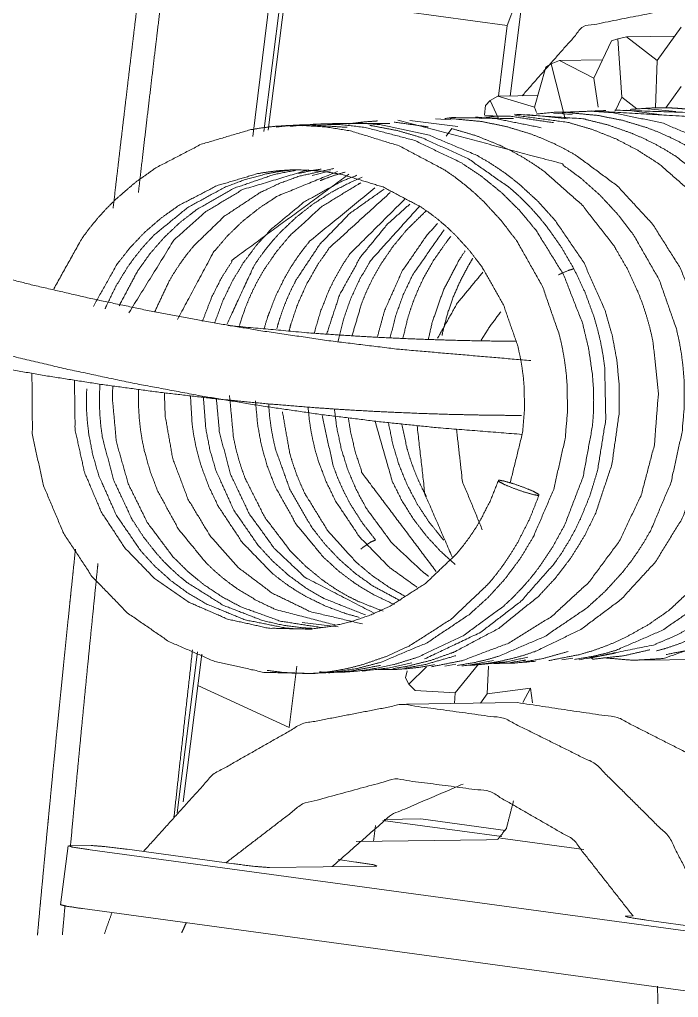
# Paper-space layout 'A3_1' of a CAD drawing. Header units: millimetres. Extents: x 0 to 420, y 0 to 297.
# Drawn here: x 304.29 to 308.74, y 37.63 to 44.23 of the extents above; entities that cross this region are included whole.
import ezdxf

# ---------------------------------------------------------------- set-up
doc = ezdxf.new("R2010")
doc.units = ezdxf.units.MM
doc.layers.add('170', color=7, linetype='Continuous', true_color=0xffffff)

psp = doc.layouts.new('A3_1')

# ---------------------------------------------------------------- linework, layer by layer
at = {"layer": '170', "color": 155, "linetype": 'Continuous', "lineweight": 13}
for p, q in [((305.8627, 43.4393), (306.111, 45.4344)), ((305.937, 43.4726), (306.0506, 44.3652)), ((305.9675, 43.4819), (306.0802, 44.3701)), ((307.6367, 44.3357), (307.5805, 44.1864)), ((307.6791, 44.3363), (307.5999, 43.7115)), ((306.8836, 44.2813), (307.5805, 44.1864)), ((307.5201, 43.7104), (307.5805, 44.1864)), ((308.5921, 43.9517), (308.7534, 44.1765)), ((308.3252, 44.0978), (308.3843, 44.1109)), ((308.7098, 44.1157), (308.3843, 44.1109)), ((308.3843, 44.1109), (308.5921, 43.9517)), ((308.1648, 43.8326), (308.2846, 44.0835)), ((308.2846, 44.0835), (308.3252, 44.0978)), ((308.3528, 43.7033), (308.3252, 44.0978)), ((307.8395, 43.9056), (307.8768, 43.9291)), ((307.8768, 43.9291), (307.9328, 43.951)), ((307.9709, 43.5578), (307.8768, 43.9291)), ((308.2233, 43.9552), (307.9328, 43.951)), ((307.9328, 43.951), (308.1648, 43.8326)), ((308.5812, 43.632), (308.5921, 43.9517)), ((307.765, 43.6366), (307.8395, 43.9056)), ((308.1925, 43.6374), (308.1648, 43.8326)), ((308.7537, 43.776), (308.6494, 43.6308)), ((307.4324, 43.6485), (307.4648, 43.6803)), ((307.4648, 43.6803), (307.5164, 43.7103)), ((307.5185, 43.5643), (307.4648, 43.6803)), ((307.7865, 43.7142), (307.5164, 43.7103)), ((307.5164, 43.7103), (307.765, 43.6366)), ((308.3528, 43.7033), (308.3082, 43.6101)), ((308.4543, 43.6256), (308.3528, 43.7033)), ((307.4263, 43.5856), (307.4324, 43.6485)), ((307.9876, 43.5569), (307.713, 43.5868)), ((307.7769, 43.6012), (307.765, 43.6366)), ((307.8922, 43.5955), (308.0181, 43.5872)), ((308.638, 43.5819), (308.3861, 43.6152)), ((308.7174, 43.6073), (308.5058, 43.6265)), ((306.9217, 43.5473), (307.2473, 43.5069)), ((307.095, 43.5568), (307.2023, 43.5501)), ((307.167, 43.4414), (307.2064, 43.492)), ((306.3875, 43.2077), (306.2642, 43.1751)), ((306.1971, 40.1616), (306.4397, 40.1318)), ((305.3522, 38.8782), (305.4904, 39.9637)), ((305.3929, 38.9531), (305.5191, 39.9477)), ((307.4881, 39.9055), (307.3313, 39.8765)), ((307.9494, 39.909), (308.0233, 39.9205)), ((308.3107, 39.9542), (308.1239, 39.9187)), ((308.1405, 39.9272), (308.1548, 39.916)), ((308.4702, 39.907), (308.9689, 39.9143)), ((306.1607, 39.8671), (306.1081, 39.453)), ((306.8942, 39.7878), (306.9055, 39.8367)), ((306.9149, 39.7462), (307.0353, 39.8625)), ((307.2326, 39.8798), (307.1595, 39.8683)), ((307.2285, 39.6885), (307.3862, 39.8809)), ((307.4542, 39.8681), (307.4444, 39.6817)), ((306.9149, 39.7462), (306.8942, 39.7878)), ((305.4922, 39.7364), (306.1081, 39.4531)), ((306.9579, 39.7039), (306.9149, 39.7462)), ((307.2285, 39.6885), (306.9579, 39.7039)), ((307.4444, 39.6817), (307.7376, 39.7196)), ((307.6856, 39.6215), (307.7376, 39.7196)), ((307.7376, 39.7196), (307.7498, 39.6203)), ((307.2246, 39.6151), (307.2285, 39.6885)), ((307.4004, 39.6177), (307.4444, 39.6817)), ((307.6489, 39.6213), (306.9008, 39.6104)), ((306.7502, 38.8343), (306.9962, 38.8379)), ((306.9962, 38.8379), (307.5687, 38.7599)), ((306.6782, 38.6859), (306.6918, 38.7928)), ((306.7405, 38.8276), (307.5446, 38.7181)), ((308.0975, 38.6302), (307.5343, 38.7069)), ((304.6164, 38.655), (304.5661, 38.2584)), ((304.7724, 38.6581), (304.6228, 38.6559)), ((307.4407, 38.6971), (306.5598, 38.6842)), ((307.4407, 38.6971), (307.5155, 38.6982)), ((308.9899, 38.0534), (304.765, 38.6291)), ((305.7345, 38.5346), (305.0143, 38.6327)), ((306.6996, 38.5197), (305.9764, 38.5091)), ((306.4391, 38.5627), (306.5574, 38.5466)), ((308.9396, 37.6569), (304.7147, 38.2325)), ((308.3769, 38.1821), (308.4289, 38.1828)), ((309.2393, 38.0571), (308.5191, 38.1552))]:
    psp.add_line(p, q, dxfattribs=at)
for points, knots in [([(304.9207, 42.9564), (304.9372, 43.0984), (304.9517, 43.2227), (304.9663, 43.3471), (304.981, 43.4718), (304.9958, 43.5966), (305.0106, 43.7216), (305.0181, 43.7842), (305.033, 43.9095), (305.0481, 44.035), (305.0557, 44.0978), (305.0709, 44.2235), (305.0862, 44.3495), (305.0939, 44.4125), (305.1093, 44.5387), (305.117, 44.6019), (305.1326, 44.7283), (305.1482, 44.855), (305.1561, 44.9184), (305.1718, 45.0453), (305.1877, 45.1724), (305.2036, 45.2997), (305.2116, 45.3634), (305.2277, 45.491), (305.2358, 45.5548)], [0, 0, 0.054615, 0.102418, 0.150297, 0.19825, 0.246274, 0.294375, 0.318443, 0.36665, 0.414934, 0.439111, 0.487503, 0.535967, 0.560219, 0.608792, 0.633117, 0.6818, 0.730556, 0.754952, 0.803817, 0.852755, 0.901765, 0.926305, 0.975424, 1, 1]), ([(305.3905, 45.5323), (305.3696, 45.3665), (305.3488, 45.2009), (305.3281, 45.0356), (305.3076, 44.8704), (305.2872, 44.7054), (305.267, 44.5407), (305.2569, 44.4584), (305.2369, 44.2939), (305.2171, 44.1297), (305.2072, 44.0476), (305.1876, 43.8837), (305.1682, 43.72), (305.1488, 43.5566), (305.1297, 43.3933), (305.1107, 43.2302), (305.1012, 43.1488), (305.0911, 43.0609)], [0, 0, 0.067132, 0.134171, 0.201121, 0.267979, 0.334749, 0.401425, 0.434719, 0.501258, 0.567706, 0.600906, 0.667217, 0.733434, 0.799559, 0.865593, 0.931533, 0.964457, 1, 1]), ([(308.6914, 44.2979), (308.0915, 44.1789), (307.6803, 43.7127)], [0, 0, 0.495923, 1, 1]), ([(307.7386, 41.9274), (306.852, 42.0037), (306.3902, 42.0598), (305.9299, 42.1269), (305.5405, 42.1925), (305.1522, 42.266), (304.7707, 42.3462), (304.3904, 42.4341), (304.0443, 42.521), (303.6991, 42.6143), (303.5815, 42.6476), (303.464, 42.6816), (303.3153, 42.7258), (303.1668, 42.7712), (302.9859, 42.8282), (302.8053, 42.8869), (302.5925, 42.9585), (302.38, 43.0326), (302.1356, 43.121), (301.8917, 43.2127), (301.6161, 43.3205), (301.3411, 43.4325), (301.0347, 43.5626), (300.7291, 43.6978)], [0, 0, 0.122415, 0.186407, 0.250398, 0.304719, 0.359083, 0.412701, 0.466406, 0.515492, 0.564682, 0.581495, 0.598325, 0.619663, 0.641024, 0.667112, 0.69324, 0.724126, 0.755074, 0.790829, 0.826675, 0.867387, 0.908234, 0.954025, 1, 1]), ([(308.033, 39.9126), (308.1545, 39.9331), (308.2365, 39.9523), (308.3174, 39.9757), (308.6275, 40.1096), (308.9082, 40.3017), (309.1495, 40.5445), (309.3415, 40.83), (309.4758, 41.1495), (309.5497, 41.4908), (309.5615, 41.8409), (309.5095, 42.1872), (309.3932, 42.517), (309.2183, 42.8195), (308.9925, 43.0844), (308.7233, 43.3015), (308.6501, 43.347), (308.5749, 43.3888), (308.4977, 43.4268), (308.4188, 43.4609), (308.2567, 43.5175), (308.09, 43.5584), (307.6301, 43.5888)], [0, 0, 0.022025, 0.037077, 0.052138, 0.11251, 0.173327, 0.234523, 0.296036, 0.357993, 0.420411, 0.483046, 0.545638, 0.608157, 0.670626, 0.732865, 0.794681, 0.810088, 0.825478, 0.840853, 0.856221, 0.886923, 0.91761, 1, 1]), ([(307.7754, 43.5901), (307.896, 43.6017), (308.0639, 43.6044)], [0, 0, 0.41932, 1, 1]), ([(308.2451, 43.6134), (307.9939, 43.6035), (307.9518, 43.5984)], [0, 0, 0.855395, 1, 1]), ([(307.9866, 43.5996), (308.1886, 43.5811), (308.3568, 43.5479), (308.521, 43.4985), (308.6011, 43.4678), (308.6796, 43.433), (308.7564, 43.3943), (308.8314, 43.3518), (309.1096, 43.1466), (309.3469, 42.8923), (309.4474, 42.7496), (309.5343, 42.5982), (309.5724, 42.5195), (309.6067, 42.439), (309.637, 42.357), (309.6635, 42.2735), (309.7298, 41.9294), (309.7334, 41.5787), (309.7116, 41.405), (309.6743, 41.2345), (309.6498, 41.151), (309.6214, 41.0688), (309.5891, 40.9883), (309.5529, 40.9096), (309.3726, 40.6156), (309.142, 40.3616), (309.0107, 40.2524), (308.8701, 40.1566), (308.7215, 40.0753), (308.5661, 40.0095), (308.0659, 39.9097)], [0, 0, 0.036506, 0.067346, 0.098198, 0.11364, 0.129096, 0.144574, 0.160076, 0.222277, 0.284862, 0.316267, 0.347701, 0.363429, 0.379166, 0.394909, 0.410667, 0.473726, 0.536825, 0.568329, 0.599736, 0.615401, 0.631038, 0.646647, 0.662233, 0.724292, 0.786026, 0.81676, 0.847366, 0.877849, 0.908227, 1, 1]), ([(308.652, 39.9455), (308.8642, 39.9878), (308.9451, 40.0116), (309.0248, 40.0393), (309.103, 40.0711), (309.1795, 40.1069), (309.3271, 40.1901), (309.4665, 40.2877), (309.716, 40.5216), (309.9193, 40.7994), (310.0009, 40.9519), (310.0675, 41.112), (310.1185, 41.2783), (310.1539, 41.4492), (310.1774, 41.7986), (310.1383, 42.1473), (310.0953, 42.3172), (310.0366, 42.4821), (309.9625, 42.6403), (309.8738, 42.7907), (309.657, 43.0634), (309.3955, 43.291), (309.2506, 43.3851), (309.098, 43.4645), (308.9386, 43.5281), (308.7738, 43.5755), (308.1514, 43.6106)], [0, 0, 0.038081, 0.052923, 0.067768, 0.082626, 0.0975, 0.127322, 0.157268, 0.217466, 0.278056, 0.308493, 0.339008, 0.369623, 0.400348, 0.461985, 0.523726, 0.554581, 0.585384, 0.616142, 0.646876, 0.708182, 0.769211, 0.799604, 0.829891, 0.860095, 0.890263, 1, 1]), ([(308.1583, 43.6087), (308.2876, 43.5995), (308.6233, 43.531), (308.94, 43.399), (309.2261, 43.2065), (309.4728, 42.9621), (309.672, 42.6756), (309.8155, 42.357), (309.8963, 42.0164), (309.9134, 41.6663), (309.8679, 41.3194), (309.7607, 40.9887), (309.7243, 40.9101), (309.6843, 40.8335), (309.6406, 40.7591), (309.5934, 40.6869), (309.4893, 40.5499), (309.3731, 40.4236), (309.1092, 40.2072), (308.8115, 40.046), (308.7329, 40.0153), (308.6529, 39.9887), (308.5862, 39.9699)], [0, 0, 0.02487, 0.090622, 0.156462, 0.22264, 0.289287, 0.356244, 0.423303, 0.490467, 0.557747, 0.624885, 0.69159, 0.708209, 0.724799, 0.741366, 0.757912, 0.790932, 0.823868, 0.889355, 0.954324, 0.970516, 0.986686, 1, 1]), ([(308.3059, 43.6165), (308.8928, 43.5976), (309.0238, 43.5655), (309.1521, 43.5231), (309.2769, 43.4708), (309.3978, 43.409), (309.625, 43.2588), (309.8289, 43.0766), (309.9206, 42.9747), (310.0046, 42.8662), (310.0804, 42.7516), (310.1473, 42.6315), (310.2534, 42.3772), (310.322, 42.1093), (310.352, 41.8405)], [0, 0, 0.192786, 0.237072, 0.281419, 0.325866, 0.370436, 0.459851, 0.549632, 0.594638, 0.63969, 0.684783, 0.729934, 0.820413, 0.911171, 1, 1]), ([(310.3198, 42.1185), (310.3107, 42.18), (310.3053, 42.2113), (310.2992, 42.2424), (310.2927, 42.2734), (310.2855, 42.3041), (310.2697, 42.365), (310.2517, 42.4251), (310.2094, 42.5428), (310.1584, 42.6573), (310.1296, 42.7133), (310.0987, 42.7682), (310.0661, 42.8216), (310.0317, 42.8736), (309.9578, 42.9734), (309.8772, 43.0676), (309.8344, 43.1127), (309.7899, 43.1565), (309.744, 43.1986), (309.6969, 43.2388), (309.5993, 43.314), (309.4972, 43.3819), (309.4444, 43.4132), (309.3904, 43.4426), (309.363, 43.4566), (309.3353, 43.4701), (309.3072, 43.4832), (309.279, 43.4957), (309.1647, 43.5403), (309.0483, 43.5759), (308.9299, 43.6029), (308.8094, 43.6212), (308.779, 43.6244), (308.7484, 43.6272), (308.7177, 43.6293), (308.6871, 43.631), (308.6259, 43.6326), (308.565, 43.6321), (308.4092, 43.6212)], [0, 0, 0.023091, 0.034865, 0.04664, 0.058383, 0.070095, 0.093446, 0.116726, 0.163182, 0.20972, 0.233108, 0.256476, 0.279712, 0.302849, 0.34894, 0.394989, 0.418073, 0.441229, 0.464355, 0.487358, 0.533079, 0.578625, 0.601402, 0.624223, 0.635657, 0.647111, 0.658591, 0.670067, 0.715598, 0.760784, 0.805884, 0.85113, 0.86249, 0.873884, 0.885293, 0.89669, 0.919397, 0.94202, 1, 1]), ([(306.5003, 43.5004), (306.2315, 43.5182), (306.1461, 43.515), (306.061, 43.5075), (306.0217, 43.5025)], [0, 0, 0.56137, 0.73935, 0.91738, 1, 1]), ([(306.3139, 39.828), (306.4814, 39.8274), (306.5652, 39.8337), (306.6487, 39.8441), (306.8139, 39.8776), (306.9753, 39.9271), (307.2816, 40.0716), (307.5561, 40.2725), (307.6184, 40.3309), (307.6779, 40.3924), (307.7343, 40.4569), (307.7875, 40.5243), (307.8842, 40.6669), (307.9675, 40.8186), (308.0916, 41.1435), (308.1554, 41.4868), (308.1614, 41.5741), (308.1633, 41.6616), (308.161, 41.7491), (308.1545, 41.8364), (308.1292, 42.0098), (308.0879, 42.1803), (307.9601, 42.5066), (307.7765, 42.8036), (307.6654, 42.9375), (307.5423, 43.0596), (307.4081, 43.1687), (307.2643, 43.2643), (306.9536, 43.4126), (306.6219, 43.4999), (306.4519, 43.5193), (306.281, 43.5218), (306.1136, 43.5074)], [0, 0, 0.027785, 0.04174, 0.0557, 0.083653, 0.111674, 0.167864, 0.224298, 0.238467, 0.252656, 0.266872, 0.281118, 0.309702, 0.338419, 0.396115, 0.454045, 0.46856, 0.483078, 0.4976, 0.512128, 0.541201, 0.570304, 0.62845, 0.686386, 0.715244, 0.744009, 0.772705, 0.801357, 0.858479, 0.915385, 0.943772, 0.972115, 1, 1]), ([(306.4918, 43.5263), (306.3306, 43.5244), (306.1993, 43.5114)], [0, 0, 0.550004, 1, 1]), ([(306.7871, 43.5257), (306.4278, 43.527), (306.3688, 43.5199)], [0, 0, 0.858005, 1, 1]), ([(306.7049, 43.5434), (306.6974, 43.5431), (306.6123, 43.5368), (306.5275, 43.5262), (306.5073, 43.523)], [0, 0, 0.037779, 0.467181, 0.896869, 1, 1]), ([(306.8079, 39.8502), (306.9002, 39.8655), (307.0637, 39.9061), (307.2227, 39.963), (307.5222, 40.1218), (307.788, 40.3354), (307.9049, 40.4606), (308.0093, 40.597), (308.1001, 40.7435), (308.1769, 40.8988), (308.2866, 41.2292), (308.3355, 41.5755), (308.3362, 41.7506), (308.3206, 41.9251), (308.2885, 42.0973), (308.2402, 42.2657), (308.0984, 42.5858), (307.902, 42.8743), (307.7853, 43.0033), (307.6574, 43.1202), (307.5895, 43.1738), (307.5192, 43.2238), (307.4465, 43.2702), (307.3717, 43.313), (307.0551, 43.4468), (306.7199, 43.5188), (306.5758, 43.5298)], [0, 0, 0.017258, 0.048331, 0.079486, 0.14203, 0.204926, 0.236526, 0.268212, 0.300021, 0.331971, 0.396189, 0.460708, 0.493027, 0.525338, 0.557648, 0.58997, 0.654551, 0.718944, 0.75103, 0.782997, 0.798943, 0.814869, 0.830778, 0.846676, 0.910085, 0.973336, 1, 1]), ([(307.0474, 43.5034), (306.8188, 43.5355), (306.8181, 43.5356)], [0, 0, 0.997046, 1, 1]), ([(306.8424, 43.5496), (307.9391, 43.2583), (308.0785, 43.1564), (308.2078, 43.0411), (308.326, 42.9135), (308.4323, 42.7752), (308.6059, 42.4717), (308.7217, 42.1414), (308.7408, 42.0559), (308.7558, 41.9696), (308.7666, 41.8827), (308.7733, 41.7953), (308.7747, 41.6201), (308.7601, 41.4455), (308.6845, 41.1045), (308.5493, 40.7851), (308.5065, 40.7101), (308.4602, 40.6375), (308.4104, 40.5673), (308.3573, 40.4998), (308.2419, 40.3731), (308.1152, 40.2582), (307.8335, 40.0675), (307.5228, 39.9346), (307.4418, 39.9112), (307.3598, 39.8919), (307.2431, 39.872)], [0, 0, 0.203446, 0.234406, 0.265467, 0.296645, 0.327923, 0.390613, 0.453367, 0.469071, 0.484775, 0.500482, 0.516192, 0.547612, 0.579025, 0.641637, 0.703824, 0.719307, 0.734759, 0.750181, 0.765579, 0.79631, 0.826963, 0.887956, 0.948555, 0.963669, 0.978763, 1, 1]), ([(307.1583, 43.5597), (307.2112, 43.5659), (307.6226, 43.5597)], [0, 0, 0.114747, 1, 1]), ([(307.1951, 43.5597), (307.4047, 43.5399), (307.5728, 43.5059), (307.7371, 43.456), (307.8172, 43.4252), (307.8958, 43.3905), (307.9726, 43.3518), (308.0475, 43.3093), (308.3249, 43.1035), (308.5608, 42.848), (308.7473, 42.5528), (308.8764, 42.2279), (308.9418, 41.884), (308.9437, 41.5334), (308.8831, 41.1893), (308.7614, 40.8643), (308.5807, 40.5709), (308.349, 40.3182), (308.0761, 40.1144), (307.7715, 39.9676), (307.6916, 39.9408), (307.6105, 39.9182), (307.5283, 39.8997), (307.4453, 39.8855), (307.273, 39.8691)], [0, 0, 0.037835, 0.068675, 0.099528, 0.114967, 0.130411, 0.145873, 0.161349, 0.223438, 0.285958, 0.348726, 0.411566, 0.474508, 0.53752, 0.600342, 0.662721, 0.724665, 0.786292, 0.84753, 0.908299, 0.923455, 0.9386, 0.953735, 0.968873, 1, 1]), ([(307.3663, 43.5691), (307.5037, 43.559), (307.8096, 43.4977)], [0, 0, 0.306334, 1, 1]), ([(307.5041, 43.5764), (307.409, 43.5608), (307.4083, 43.5607)], [0, 0, 0.992842, 1, 1]), ([(307.8917, 43.5319), (307.6016, 43.5747), (307.4275, 43.5778)], [0, 0, 0.62753, 1, 1]), ([(307.861, 39.9047), (308.0698, 39.9459), (308.1507, 39.9695), (308.2303, 39.9973), (308.3085, 40.0291), (308.3851, 40.0649), (308.5331, 40.1478), (308.6729, 40.2449), (308.9237, 40.4775), (309.1278, 40.7543), (309.1705, 40.8294), (309.2094, 40.9066), (309.2447, 40.9857), (309.2761, 41.0667), (309.3274, 41.233), (309.3634, 41.404), (309.3886, 41.7533), (309.351, 42.1018), (309.3316, 42.1873), (309.3083, 42.2717), (309.2809, 42.3548), (309.2496, 42.4365), (309.1756, 42.595), (309.0872, 42.7458), (308.8717, 43.0197), (308.6112, 43.2484), (308.4667, 43.3427), (308.3142, 43.4221), (308.1547, 43.4858), (307.99, 43.5336), (307.6316, 43.582)], [0, 0, 0.039288, 0.054845, 0.070413, 0.086002, 0.101616, 0.13292, 0.164356, 0.227497, 0.290988, 0.306933, 0.322901, 0.338898, 0.354926, 0.387064, 0.41932, 0.483989, 0.548704, 0.564884, 0.581052, 0.597212, 0.613365, 0.645653, 0.677925, 0.742268, 0.806255, 0.838111, 0.869865, 0.901565, 0.933236, 1, 1]), ([(305.9611, 39.8388), (306.0628, 39.8255), (306.2309, 39.817), (306.3988, 39.8255), (306.5651, 39.8512), (306.7283, 39.8936), (307.0398, 40.0253), (307.3223, 40.2145), (307.4493, 40.3287), (307.5648, 40.4551), (307.6676, 40.5928), (307.757, 40.7405), (307.8935, 41.0596), (307.9708, 41.4001), (307.986, 41.5744), (307.9851, 41.7495), (307.9784, 41.8368), (307.9675, 41.9237), (307.9525, 42.0101), (307.9335, 42.0956), (307.8186, 42.4266), (307.6466, 42.731), (307.5409, 42.8697), (307.4232, 42.9975), (307.36, 43.0569), (307.2941, 43.1129), (307.2256, 43.1656), (307.1547, 43.2148), (306.8503, 43.3758), (306.5221, 43.4766), (306.3528, 43.5033), (306.182, 43.5136), (306.0966, 43.5124), (306.0113, 43.5069), (305.9265, 43.4972), (305.8422, 43.4831), (305.5141, 43.3858), (305.2089, 43.2274), (305.0682, 43.1273), (304.9374, 43.0143), (304.8761, 42.9531), (304.8178, 42.8891), (304.7627, 42.8222), (304.7108, 42.7526), (304.5206, 42.4121)], [0, 0, 0.012707, 0.033566, 0.054398, 0.07524, 0.096127, 0.138026, 0.180153, 0.201313, 0.222528, 0.243817, 0.265201, 0.308202, 0.351457, 0.373144, 0.394835, 0.405684, 0.416535, 0.42739, 0.438249, 0.481652, 0.524977, 0.546579, 0.568104, 0.57884, 0.589561, 0.600269, 0.610965, 0.653618, 0.696159, 0.717392, 0.738586, 0.749173, 0.759758, 0.77034, 0.780928, 0.823324, 0.865926, 0.887314, 0.908729, 0.919453, 0.930184, 0.940927, 0.951684, 1, 1]), ([(308.03, 42.5466), (307.9419, 42.6975), (307.8406, 42.8393), (307.7852, 42.9062), (307.7267, 42.9704), (307.6652, 43.0314), (307.6008, 43.0894), (307.3184, 43.288), (307.0048, 43.4299), (306.8399, 43.4781), (306.6717, 43.5104), (306.6527, 43.5129)], [0, 0, 0.099997, 0.199684, 0.249423, 0.29908, 0.348671, 0.398208, 0.595744, 0.792702, 0.890986, 0.989019, 1, 1]), ([(307.2064, 43.492), (307.371, 43.4434), (307.5303, 43.3793), (307.6075, 43.3415), (307.6828, 43.2999), (307.756, 43.2545), (307.827, 43.2055), (308.0864, 42.976), (308.3006, 42.701), (308.3884, 42.5497), (308.4621, 42.391), (308.4934, 42.3092), (308.5208, 42.226), (308.5442, 42.1416), (308.5635, 42.0562), (308.6001, 41.7079), (308.5731, 41.3588), (308.4845, 41.0216), (308.336, 40.7091), (308.1313, 40.4331), (307.8796, 40.2019), (307.5908, 40.0231), (307.2752, 39.9043), (307.0685, 39.8636)], [0, 0, 0.033977, 0.06798, 0.084997, 0.102034, 0.119088, 0.136172, 0.204731, 0.273743, 0.308382, 0.343042, 0.360378, 0.377715, 0.395052, 0.412393, 0.481728, 0.551062, 0.620096, 0.688587, 0.756611, 0.824286, 0.891528, 0.958297, 1, 1]), ([(299.279, 43.41), (299.6064, 43.2653), (299.9348, 43.1264), (300.217, 43.012), (300.4999, 42.902), (300.7362, 42.8135), (300.973, 42.7281), (301.1628, 42.6619), (301.3529, 42.5976), (301.5071, 42.5469), (301.6615, 42.4975), (301.8158, 42.4495), (301.9703, 42.4027), (302.1275, 42.3564), (302.2849, 42.3114), (302.7285, 42.1919), (303.1735, 42.0828), (303.6218, 41.9835), (304.0716, 41.8946), (304.4544, 41.8273), (304.8382, 41.7675), (305.2173, 41.7159), (305.5974, 41.6716), (305.9451, 41.6375), (306.2935, 41.6094), (306.4125, 41.6012), (306.5316, 41.5937), (306.6823, 41.5853), (306.833, 41.578), (307.0169, 41.5706), (307.2009, 41.5648), (307.4182, 41.5601), (307.6357, 41.5578), (307.677, 41.5576)], [0, 0, 0.041319, 0.082467, 0.117611, 0.152644, 0.181762, 0.210814, 0.234014, 0.257178, 0.275908, 0.294614, 0.313271, 0.331907, 0.350819, 0.36971, 0.422725, 0.475616, 0.528607, 0.58152, 0.626376, 0.671207, 0.715366, 0.759533, 0.799849, 0.84019, 0.853958, 0.867724, 0.885145, 0.902562, 0.923802, 0.945049, 0.970133, 0.995238, 1, 1]), ([(300.5273, 43.2399), (300.8283, 43.1067), (301.1301, 42.9784), (301.3952, 42.87), (301.6609, 42.7655), (301.8895, 42.6787), (302.1185, 42.5948), (302.3102, 42.5268), (302.5022, 42.4608), (302.6567, 42.4092), (302.8114, 42.3588), (302.9503, 42.3147), (303.0895, 42.2716), (303.2307, 42.229), (303.3721, 42.1874), (303.5157, 42.1463), (303.6594, 42.1062), (304.1218, 41.9851), (304.5859, 41.875), (305.0533, 41.7758), (305.5224, 41.6879), (305.9216, 41.6221), (306.322, 41.5644), (306.7175, 41.5156), (307.1141, 41.4747), (307.6797, 41.4301)], [0, 0, 0.044381, 0.088588, 0.127193, 0.165678, 0.198641, 0.231524, 0.258942, 0.286311, 0.308269, 0.330198, 0.349852, 0.36949, 0.389382, 0.409253, 0.429383, 0.449492, 0.513932, 0.578223, 0.642644, 0.706977, 0.761524, 0.816053, 0.869772, 0.923516, 1, 1]), ([(307.5994, 41.1004), (307.6834, 41.4431), (307.696, 41.5892), (307.695, 41.7359), (307.6893, 41.809), (307.6801, 41.8818), (307.6674, 41.9541), (307.6513, 42.0258), (307.5547, 42.3031), (307.4101, 42.5582), (307.3213, 42.6744), (307.2225, 42.7814), (307.1695, 42.8311), (307.1142, 42.8781), (307.0567, 42.9222), (306.9971, 42.9635), (306.7417, 43.0983), (306.4662, 43.1827), (306.3242, 43.2051), (306.1809, 43.2137), (306.1092, 43.2127), (306.0377, 43.2081), (305.9665, 43.1999), (305.8957, 43.1881), (305.6204, 43.1066), (305.3643, 42.9739), (305.2462, 42.89), (305.1364, 42.7953), (305.036, 42.6904), (304.9461, 42.576), (304.7872, 42.2929)], [0, 0, 0.074427, 0.105358, 0.1363, 0.151778, 0.167259, 0.182747, 0.198242, 0.260185, 0.322032, 0.352873, 0.383609, 0.398942, 0.414251, 0.429542, 0.44482, 0.505748, 0.566519, 0.596852, 0.627132, 0.64226, 0.657382, 0.672503, 0.68763, 0.748197, 0.809055, 0.839601, 0.870193, 0.900822, 0.931512, 1, 1]), ([(306.1192, 43.212), (306.0935, 43.2093), (306.0225, 43.1994), (305.952, 43.186), (305.8132, 43.1488), (305.6783, 43.0984), (305.4247, 42.9606), (305.2006, 42.7773), (305.1504, 42.7249), (305.1026, 42.6701), (305.0576, 42.6129), (305.0154, 42.5536), (304.9393, 42.4288), (304.875, 42.2972), (304.8658, 42.2756)], [0, 0, 0.015707, 0.059379, 0.103077, 0.190583, 0.278295, 0.454062, 0.630348, 0.674555, 0.718813, 0.763125, 0.807504, 0.896462, 0.985694, 1, 1]), ([(306.1517, 43.2099), (306.0084, 43.183), (305.7363, 43.0897), (305.4855, 42.9468), (305.371, 42.8581), (305.2655, 42.7587), (305.1699, 42.6492), (305.0852, 42.5306), (304.9609, 42.2972)], [0, 0, 0.093023, 0.276516, 0.460704, 0.553077, 0.645573, 0.738276, 0.831256, 1, 1]), ([(306.2406, 43.2144), (305.7946, 43.0806), (305.5467, 42.9325), (305.3309, 42.7396), (305.0275, 42.2504)], [0, 0, 0.287551, 0.465839, 0.644589, 1, 1]), ([(306.411, 43.223), (306.177, 43.1711), (306.0417, 43.1219), (305.9114, 43.0599), (305.6702, 42.9005), (305.4623, 42.6983), (305.4166, 42.6417), (305.3737, 42.5829), (305.3336, 42.5219), (305.2965, 42.459), (305.2027, 42.2597)], [0, 0, 0.148082, 0.23697, 0.326095, 0.504716, 0.683856, 0.728796, 0.773783, 0.818834, 0.863958, 1, 1]), ([(306.4351, 43.2025), (306.0302, 43.037), (305.9089, 42.9581), (305.7955, 42.868), (305.6911, 42.7673), (305.5967, 42.6567), (305.3549, 42.2049)], [0, 0, 0.285915, 0.380498, 0.475197, 0.570012, 0.665026, 1, 1]), ([(306.3249, 43.2187), (306.2598, 43.2086), (306.1711, 43.1896)], [0, 0, 0.421046, 1, 1]), ([(306.3184, 43.1415), (306.3473, 43.1529), (306.415, 43.177), (306.4838, 43.1977), (306.4866, 43.1985)], [0, 0, 0.175059, 0.579674, 0.983836, 1, 1]), ([(305.5221, 42.1902), (305.5872, 42.3588), (305.6538, 42.489), (305.7323, 42.6119), (306.511, 43.184)], [0, 0, 0.125581, 0.227209, 0.328555, 1, 1]), ([(305.6059, 42.1822), (305.6618, 42.3331), (305.7257, 42.4649), (305.8014, 42.5896), (305.8887, 42.7061), (305.9867, 42.8135), (306.2102, 42.9978), (306.4631, 43.137), (306.5661, 43.1772)], [0, 0, 0.112269, 0.214432, 0.316274, 0.417859, 0.519267, 0.721436, 0.922836, 1, 1]), ([(305.7727, 42.1651), (305.8114, 42.2802), (305.839, 42.3481), (305.8697, 42.4145), (305.9036, 42.4793), (305.9405, 42.5422), (306.0232, 42.6624), (306.1167, 42.774), (306.3321, 42.9685), (306.5785, 43.1191), (306.5925, 43.1259)], [0, 0, 0.093471, 0.149829, 0.206113, 0.262324, 0.31848, 0.430637, 0.542651, 0.765911, 0.988021, 1, 1]), ([(306.2708, 42.9837), (306.3921, 43.0623), (306.5199, 43.1288), (306.6014, 43.1634)], [0, 0, 0.383199, 0.765173, 1, 1]), ([(305.9406, 42.1466), (305.9651, 42.227), (306.0178, 42.3639), (306.0828, 42.4949), (306.1199, 42.5578), (306.1599, 42.6187), (306.2029, 42.6776), (306.2486, 42.7343), (306.6868, 43.0928)], [0, 0, 0.06809, 0.186877, 0.305331, 0.364454, 0.423499, 0.482505, 0.541452, 1, 1]), ([(306.75, 43.0845), (306.5182, 42.9204), (306.3155, 42.7119), (306.1541, 42.4691), (306.1211, 42.4038), (306.0913, 42.3371), (306.0647, 42.2689), (306.0414, 42.1994), (306.0244, 42.1408)], [0, 0, 0.232758, 0.471081, 0.710087, 0.769986, 0.829928, 0.889927, 0.949984, 1, 1]), ([(306.7902, 43.0602), (306.3827, 42.691), (306.2989, 42.5716), (306.2266, 42.4447), (306.1668, 42.3111), (306.1199, 42.1722), (306.1084, 42.1297)], [0, 0, 0.466481, 0.59023, 0.71412, 0.838222, 0.962613, 1, 1]), ([(306.8919, 43.0197), (306.5188, 42.6477), (306.4781, 42.5872), (306.4403, 42.5248), (306.4055, 42.4605), (306.3739, 42.3946), (306.32, 42.2583), (306.2788, 42.1173), (306.2775, 42.1121)], [0, 0, 0.471364, 0.536619, 0.601912, 0.667272, 0.732716, 0.863829, 0.995263, 1, 1]), ([(305.6906, 42.1765), (305.8713, 42.5668), (305.9122, 42.6272), (305.9558, 42.6854), (306.0023, 42.7413), (306.0513, 42.7949), (306.1567, 42.8945), (306.2708, 42.9837)], [0, 0, 0.425477, 0.497565, 0.569548, 0.641445, 0.71328, 0.856726, 1, 1]), ([(306.363, 42.1111), (306.4475, 42.3675), (306.588, 42.6236), (306.7727, 42.8489), (306.9222, 42.9823)], [0, 0, 0.256221, 0.533403, 0.809884, 1, 1]), ([(306.4382, 42.0569), (306.439, 42.0609), (306.4742, 42.2035), (306.5225, 42.3418), (306.5838, 42.4746), (306.6574, 42.6009), (306.9913, 42.9718)], [0, 0, 0.003782, 0.138624, 0.273182, 0.407508, 0.541693, 1, 1]), ([(306.5339, 42.0987), (306.5983, 42.3158), (306.6259, 42.3836), (306.6566, 42.45), (306.6905, 42.5148), (306.7274, 42.5778), (306.8099, 42.6982), (306.903, 42.8104), (307.0297, 42.9346)], [0, 0, 0.229172, 0.303273, 0.377304, 0.451283, 0.525213, 0.672921, 0.820446, 1, 1]), ([(307.11, 42.8531), (307.0351, 42.7692), (306.8696, 42.5288), (306.751, 42.2614), (306.7045, 42.0893)], [0, 0, 0.128535, 0.462078, 0.796275, 1, 1]), ([(307.1535, 42.8094), (306.9413, 42.5046), (306.8786, 42.3724), (306.8287, 42.2347), (306.7905, 42.0845)], [0, 0, 0.453421, 0.632057, 0.810865, 1, 1]), ([(307.1987, 42.7641), (307.1694, 42.727), (307.0858, 42.6072), (307.0137, 42.4801), (306.9822, 42.414), (306.9539, 42.3465), (306.9289, 42.2777), (306.9072, 42.2076), (306.8766, 42.0797)], [0, 0, 0.061892, 0.253026, 0.444363, 0.540127, 0.635934, 0.731827, 0.827803, 1, 1]), ([(307.0481, 42.0725), (307.0738, 42.1859), (307.1495, 42.4029), (307.2559, 42.6064), (307.2962, 42.6683)], [0, 0, 0.178949, 0.532748, 0.88622, 1, 1]), ([(307.1399, 42.0973), (307.1499, 42.1439), (307.1801, 42.2549), (307.2186, 42.3632), (307.265, 42.4683), (307.3189, 42.5698), (307.3476, 42.6175)], [0, 0, 0.084648, 0.288913, 0.493011, 0.697028, 0.900942, 1, 1]), ([(307.0224, 39.9162), (307.4024, 40.0966), (307.6724, 40.3046), (307.8994, 40.5612), (307.9482, 40.6321), (307.9935, 40.7054), (308.0353, 40.7811), (308.0735, 40.8588), (308.1389, 41.0198), (308.1895, 41.1866), (308.2451, 41.5319), (308.2377, 41.8819), (308.2257, 41.9686), (308.2095, 42.0547), (308.1893, 42.1398), (308.165, 42.224), (308.1049, 42.3884), (308.03, 42.5466)], [0, 0, 0.131553, 0.238144, 0.345275, 0.372191, 0.399156, 0.426183, 0.453266, 0.507596, 0.562133, 0.671498, 0.780979, 0.808368, 0.835749, 0.863127, 0.890507, 0.945257, 1, 1]), ([(307.9254, 42.5058), (307.9335, 42.5097), (307.9937, 42.536), (308.03, 42.5466)], [0, 0, 0.079832, 0.663603, 1, 1]), ([(307.4152, 42.5229), (307.2431, 42.3148), (307.1098, 42.0783)], [0, 0, 0.49864, 1, 1]), ([(307.4038, 42.0652), (307.4663, 42.1642), (307.5376, 42.2566)], [0, 0, 0.500697, 1, 1]), ([(307.6364, 42.0579), (307.572, 42.0583), (307.3771, 42.061), (307.1828, 42.0656), (307.0259, 42.0707), (306.8694, 42.0769), (306.7132, 42.0844), (306.5571, 42.0932), (306.3988, 42.1033), (306.2406, 42.1147), (305.694, 42.1642)], [0, 0, 0.033097, 0.133246, 0.233106, 0.313754, 0.394277, 0.474625, 0.554932, 0.63646, 0.717936, 1, 1]), ([(304.3727, 41.843), (304.3761, 41.424), (304.4511, 41.0829), (304.5869, 40.7622), (304.7773, 40.4729), (305.0162, 40.2266), (305.2967, 40.0334), (305.6078, 39.8985), (305.9376, 39.8254), (306.2738, 39.8177), (306.3574, 39.8264), (306.4405, 39.8394), (306.5229, 39.8567), (306.6045, 39.8781), (306.7642, 39.9329), (306.9184, 40.0031), (307.2046, 40.1865), (307.4523, 40.4216), (307.5069, 40.4877), (307.5582, 40.5566), (307.6062, 40.6281), (307.6508, 40.7019), (307.7293, 40.8561), (307.7936, 41.0175)], [0, 0, 0.080479, 0.147538, 0.214437, 0.280942, 0.346849, 0.412253, 0.47738, 0.542243, 0.606829, 0.622981, 0.639138, 0.655309, 0.671497, 0.703929, 0.736467, 0.801747, 0.867335, 0.883806, 0.900305, 0.916834, 0.933398, 0.966629, 1, 1]), ([(304.6598, 41.7957), (304.664, 41.4627), (304.7264, 41.177), (304.8397, 40.9082), (304.9988, 40.6659), (305.1986, 40.4594), (305.4331, 40.2976), (305.6934, 40.1845), (305.9692, 40.1233), (306.2505, 40.1168), (306.39, 40.135), (306.5271, 40.1673), (306.6607, 40.2133), (306.7897, 40.2721), (307.0291, 40.4257), (307.2361, 40.6227), (307.2818, 40.6781), (307.3247, 40.7358), (307.3648, 40.7956), (307.402, 40.8575), (307.4677, 40.9866), (307.5212, 41.1219)], [0, 0, 0.076723, 0.144113, 0.211326, 0.278124, 0.344308, 0.409972, 0.475346, 0.540448, 0.605271, 0.637687, 0.670155, 0.70271, 0.735366, 0.800899, 0.866754, 0.883293, 0.899862, 0.91646, 0.933099, 0.966476, 1, 1]), ([(304.7427, 41.738), (304.7422, 41.7274), (304.7404, 41.654), (304.7421, 41.5807), (304.7473, 41.5075), (304.756, 41.4347), (304.7837, 41.2909), (304.8245, 41.1503), (304.9431, 40.8839), (305.1068, 40.6451), (305.2041, 40.539), (305.3109, 40.4435), (305.4262, 40.3594), (305.5489, 40.287), (305.8114, 40.1795), (306.0883, 40.124), (306.1434, 40.1196)], [0, 0, 0.00446, 0.035422, 0.066361, 0.09728, 0.128186, 0.189949, 0.251658, 0.374614, 0.496699, 0.557378, 0.617783, 0.677986, 0.738046, 0.857656, 0.976697, 1, 1]), ([(304.8317, 41.7666), (304.8285, 41.6991), (304.8283, 41.6257), (304.8317, 41.5524), (304.8386, 41.4794), (304.8489, 41.4068), (304.9232, 41.1238), (305.0468, 40.8599), (305.1257, 40.7381), (305.2152, 40.6248), (305.2638, 40.5717), (305.3148, 40.5212), (305.3681, 40.4733), (305.4237, 40.4283), (305.6651, 40.2771), (305.9297, 40.1749), (306.0675, 40.1434), (306.2074, 40.1254), (306.2636, 40.1222)], [0, 0, 0.027818, 0.058038, 0.088241, 0.118435, 0.148619, 0.269096, 0.389103, 0.44884, 0.508299, 0.53793, 0.567494, 0.596998, 0.626457, 0.743748, 0.860513, 0.918734, 0.976802, 1, 1]), ([(304.9182, 41.7564), (304.9156, 41.6707), (304.9425, 41.379), (305.0225, 41.0975), (305.1511, 40.8362), (305.3242, 40.6051), (305.4261, 40.504), (305.537, 40.4137), (305.656, 40.3347), (305.7816, 40.2676), (306.048, 40.171), (306.3264, 40.1276), (306.327, 40.1276)], [0, 0, 0.035887, 0.158531, 0.28102, 0.402929, 0.523799, 0.583899, 0.643796, 0.703545, 0.763157, 0.881797, 0.999766, 1, 1]), ([(305.0927, 41.7339), (305.0925, 41.6123), (305.0968, 41.5391), (305.1047, 41.4662), (305.1161, 41.3939), (305.1309, 41.3221), (305.1704, 41.1813), (305.2227, 41.0449), (305.3626, 40.7899), (305.5453, 40.5667), (305.5971, 40.5169), (305.6511, 40.4698), (305.7073, 40.4256), (305.7655, 40.3844), (305.8874, 40.3109), (306.0157, 40.2497), (306.4238, 40.1438)], [0, 0, 0.053366, 0.085559, 0.117726, 0.14987, 0.181996, 0.246183, 0.310288, 0.437911, 0.564516, 0.596021, 0.627457, 0.658821, 0.690129, 0.752607, 0.814959, 1, 1]), ([(305.2667, 41.7106), (305.2715, 41.5558), (305.3227, 41.2676), (305.4255, 40.9943), (305.5751, 40.7454), (305.7667, 40.5308), (305.9947, 40.3592), (306.2504, 40.2354), (306.6037, 40.1517)], [0, 0, 0.068845, 0.198925, 0.328713, 0.457737, 0.585585, 0.712417, 0.838673, 1, 1]), ([(306.5814, 40.1961), (306.4865, 40.2229), (306.3537, 40.2725), (306.2261, 40.3348), (306.1646, 40.3706), (306.1049, 40.4096), (306.0472, 40.4516), (305.9915, 40.4965), (305.7911, 40.7026), (305.6308, 40.9442), (305.5675, 41.0755), (305.5164, 41.2122), (305.4957, 41.2823), (305.4783, 41.3534), (305.4643, 41.4252), (305.4538, 41.4978), (305.4425, 41.6882)], [0, 0, 0.048791, 0.118962, 0.189254, 0.22447, 0.25974, 0.295065, 0.330476, 0.472757, 0.61628, 0.688425, 0.760695, 0.796876, 0.833082, 0.869315, 0.905581, 1, 1]), ([(306.6226, 40.2129), (306.3419, 40.3244), (306.2191, 40.3963), (306.1038, 40.4804), (305.9969, 40.5759), (305.8993, 40.6818), (305.7344, 40.92), (305.6146, 41.1857), (305.5735, 41.326), (305.5457, 41.4697), (305.53, 41.6779)], [0, 0, 0.154352, 0.227073, 0.299996, 0.373245, 0.446846, 0.594873, 0.743795, 0.81851, 0.893311, 1, 1]), ([(306.7429, 40.2379), (306.5752, 40.3038), (306.5117, 40.3355), (306.4497, 40.3704), (306.3896, 40.4085), (306.3312, 40.4496), (306.2205, 40.5404), (306.1184, 40.6418), (305.9432, 40.872), (305.8123, 41.1317), (305.7873, 41.2002), (305.7656, 41.2699), (305.7472, 41.3407), (305.7323, 41.4124), (305.7061, 41.6922)], [0, 0, 0.094563, 0.131812, 0.169125, 0.206501, 0.243959, 0.319134, 0.394662, 0.546476, 0.699101, 0.737395, 0.775726, 0.814095, 0.852515, 1, 1]), ([(306.6767, 40.2274), (306.2165, 40.465), (306.0078, 40.6616), (305.8384, 40.8961), (305.7135, 41.1594), (305.6384, 41.4419), (305.6178, 41.6666)], [0, 0, 0.272156, 0.422749, 0.574781, 0.727867, 0.88144, 1, 1]), ([(306.8177, 40.2838), (306.8088, 40.2875), (306.6805, 40.3482), (306.5585, 40.4215), (306.4441, 40.507), (306.3381, 40.6037), (306.1543, 40.8263), (306.0132, 41.0805), (305.9605, 41.2166), (305.9208, 41.3572), (305.8947, 41.5013), (305.8822, 41.6475), (305.8819, 41.6557)], [0, 0, 0.005505, 0.086468, 0.167637, 0.249099, 0.330956, 0.495643, 0.661469, 0.744719, 0.82809, 0.911605, 0.995306, 1, 1]), ([(306.8574, 40.309), (306.6728, 40.4085), (306.5566, 40.4912), (306.4486, 40.5854), (306.3497, 40.6901), (306.2606, 40.8041), (306.1146, 41.0553), (306.0163, 41.33), (305.9999, 41.4013), (305.9869, 41.4733), (305.9773, 41.5459), (305.9712, 41.619), (305.9704, 41.6342)], [0, 0, 0.125228, 0.210405, 0.295957, 0.381936, 0.468312, 0.64181, 0.816005, 0.859678, 0.903377, 0.947111, 0.990887, 1, 1]), ([(306.2363, 41.6118), (306.2439, 41.5329), (306.2545, 41.4604), (306.2685, 41.3885), (306.2859, 41.3174), (306.3066, 41.2474), (306.358, 41.1109), (306.4217, 40.98), (306.5832, 40.7392), (306.7846, 40.5338), (306.9704, 40.4003)], [0, 0, 0.05394, 0.103819, 0.153637, 0.20339, 0.253092, 0.35233, 0.451401, 0.648603, 0.844312, 1, 1]), ([(308.6325, 39.9186), (309.1808, 40.1071), (309.6168, 40.4986), (309.8737, 41.033), (309.9122, 41.6286)], [0, 0, 0.246143, 0.494902, 0.746648, 1, 1]), ([(306.0629, 41.5831), (306.1127, 41.3011), (306.1336, 41.2311), (306.1578, 41.1623), (306.1853, 41.0948), (306.216, 41.0287), (306.3678, 40.7816), (306.5612, 40.5678), (306.6712, 40.4759), (306.789, 40.3953), (306.8908, 40.3385)], [0, 0, 0.183701, 0.230556, 0.277351, 0.32409, 0.370788, 0.556827, 0.741746, 0.83371, 0.925242, 1, 1]), ([(306.6917, 40.7183), (306.6029, 40.8323), (306.5249, 40.9545), (306.4903, 41.0183), (306.4588, 41.0837), (306.4304, 41.1508), (306.4053, 41.2192), (306.3303, 41.558)], [0, 0, 0.155868, 0.3121, 0.390373, 0.468752, 0.547253, 0.625882, 1, 1]), ([(307.0502, 40.4732), (307.0112, 40.5023), (306.8011, 40.6982), (306.6294, 40.931), (306.5603, 41.0588), (306.5037, 41.1929), (306.4601, 41.3323), (306.4296, 41.4756), (306.4141, 41.5986)], [0, 0, 0.036512, 0.25211, 0.469144, 0.578154, 0.687428, 0.79702, 0.906966, 1, 1]), ([(307.1002, 40.5055), (306.6029, 41.1669), (306.5562, 41.3052), (306.5227, 41.4477), (306.5087, 41.537)], [0, 0, 0.683793, 0.804368, 0.925309, 1, 1]), ([(306.6887, 41.517), (306.804, 41.1141), (306.8688, 40.984), (306.9456, 40.8612), (307.0335, 40.7464), (307.1315, 40.6406), (307.2292, 40.5523)], [0, 0, 0.37094, 0.499565, 0.627836, 0.7558, 0.883438, 1, 1]), ([(306.7784, 41.5074), (306.8077, 41.3637), (306.8499, 41.2238), (306.905, 41.0889), (306.9727, 40.9604), (307.0522, 40.8393), (307.1512, 40.7164)], [0, 0, 0.165438, 0.33035, 0.494687, 0.65853, 0.821982, 1, 1]), ([(306.8683, 41.4967), (306.9035, 41.3364), (306.9244, 41.2664), (306.9487, 41.1976), (306.9761, 41.1301), (307.0068, 41.0641), (307.0344, 41.011)], [0, 0, 0.31824, 0.459982, 0.601498, 0.742771, 0.88387, 1, 1]), ([(306.9721, 41.4877), (307.0245, 41.0271), (307.2085, 40.6039)], [0, 0, 0.501148, 1, 1]), ([(307.4114, 40.7871), (307.2779, 41.1126), (307.2378, 41.4635)], [0, 0, 0.498975, 1, 1]), ([(307.5212, 41.1219), (307.5212, 41.1138), (307.5568, 41.0942), (307.62, 41.0678), (307.6929, 41.042), (307.7561, 41.0237), (307.7936, 41.0175)], [0, 0, 0.027233, 0.163303, 0.392809, 0.652317, 0.872782, 1, 1]), ([(307.7936, 41.0175), (307.7936, 41.0256), (307.758, 41.0453), (307.6948, 41.0716), (307.6219, 41.0975), (307.5587, 41.1157), (307.5212, 41.1219)], [0, 0, 0.027233, 0.163304, 0.392874, 0.652315, 0.872778, 1, 1]), ([(306.6917, 40.7183), (306.6581, 40.7036), (306.605, 40.6668), (306.5927, 40.6571)], [0, 0, 0.313466, 0.865517, 1, 1]), ([(304.4099, 38.0536), (304.4147, 38.1053), (304.4254, 38.2218), (304.4308, 38.2801), (304.4417, 38.3969), (304.4527, 38.5138), (304.4582, 38.5724), (304.4693, 38.6896), (304.4805, 38.807), (304.4862, 38.8659), (304.4975, 38.9836), (304.5032, 39.0425), (304.5147, 39.1605), (304.5263, 39.2787), (304.538, 39.3971), (304.5497, 39.5157), (304.5616, 39.6344), (304.5735, 39.7534), (304.5856, 39.8725), (304.5916, 39.9322), (304.6038, 40.0516), (304.616, 40.1713), (304.6284, 40.2911), (304.6346, 40.351), (304.6471, 40.4711), (304.6534, 40.5313), (304.6664, 40.656)], [0, 0, 0.019878, 0.064605, 0.087008, 0.13185, 0.17677, 0.199251, 0.244284, 0.289396, 0.311988, 0.357215, 0.379847, 0.425187, 0.470603, 0.516094, 0.561661, 0.607304, 0.653022, 0.698815, 0.721749, 0.767657, 0.81364, 0.859697, 0.882745, 0.928916, 0.952039, 1, 1]), ([(304.8183, 40.5596), (304.8113, 40.4917), (304.7951, 40.3327), (304.7791, 40.1738), (304.7632, 40.0151), (304.7474, 39.8567), (304.7319, 39.6985), (304.7241, 39.6196), (304.7088, 39.4617), (304.6936, 39.3041), (304.6861, 39.2254), (304.6711, 39.0681), (304.6564, 38.911), (304.649, 38.8326), (304.6326, 38.655)], [0, 0, 0.035622, 0.119189, 0.202628, 0.285943, 0.369133, 0.452194, 0.493665, 0.576538, 0.659286, 0.700626, 0.783182, 0.865611, 0.906764, 1, 1]), ([(305.3313, 38.8511), (305.3707, 39.21), (305.4563, 39.9777)], [0, 0, 0.318528, 1, 1]), ([(307.9908, 39.9662), (307.8194, 39.9186), (307.6822, 39.8944)], [0, 0, 0.560806, 1, 1]), ([(308.5433, 39.9779), (308.3647, 39.9371), (308.1564, 39.9141)], [0, 0, 0.466491, 1, 1]), ([(306.8888, 39.8537), (307.0247, 39.8778), (307.2333, 39.938)], [0, 0, 0.388552, 1, 1]), ([(307.7183, 39.9278), (307.5702, 39.8955), (307.3304, 39.8722)], [0, 0, 0.385949, 1, 1]), ([(307.4893, 39.8862), (307.6121, 39.8867), (307.7706, 39.9002)], [0, 0, 0.435601, 1, 1]), ([(307.7055, 39.9087), (307.6949, 39.9066), (307.5973, 39.8906)], [0, 0, 0.098148, 1, 1]), ([(308.2303, 39.9237), (308.4312, 39.9069), (308.6325, 39.9186)], [0, 0, 0.500035, 1, 1]), ([(306.373, 39.8222), (306.5238, 39.8343), (306.7249, 39.8725)], [0, 0, 0.425058, 1, 1]), ([(306.6011, 39.8342), (306.7756, 39.8543), (306.9353, 39.8897)], [0, 0, 0.517696, 1, 1]), ([(306.7058, 39.8444), (306.8162, 39.8446), (306.9001, 39.8498), (306.9837, 39.8593), (307.0885, 39.8774)], [0, 0, 0.286746, 0.505171, 0.723666, 1, 1]), ([(308.9941, 38.0904), (308.6706, 38.7173), (308.1742, 39.2091), (307.5541, 39.5168), (306.8723, 39.6097), (306.1966, 39.4787), (305.5943, 39.1366), (305.1254, 38.6177)], [0, 0, 0.145008, 0.288651, 0.430929, 0.572377, 0.713861, 0.856235, 1, 1]), ([(307.7147, 35.1218), (308.3863, 35.2417), (308.989, 35.5702), (309.4637, 36.0749), (309.7639, 36.7066), (309.8604, 37.4034), (309.7436, 38.097), (309.425, 38.7196), (308.9358, 39.2103), (308.3238, 39.521), (307.649, 39.6213)], [0, 0, 0.098468, 0.197527, 0.297532, 0.398478, 0.499999, 0.601521, 0.702466, 0.802472, 0.901532, 1, 1]), ([(308.4289, 38.1828), (308.0234, 38.6997), (307.4606, 39.0233), (306.8216, 39.1069), (306.1988, 38.9382), (305.6822, 38.5418)], [0, 0, 0.202347, 0.402297, 0.600746, 0.799442, 1, 1]), ([(307.2829, 39.0727), (306.7982, 38.8657), (306.3981, 38.5154)], [0, 0, 0.497812, 1, 1]), ([(307.5155, 38.6982), (307.5743, 38.773), (307.6226, 38.9588)], [0, 0, 0.331492, 1, 1]), ([(304.6228, 38.6559), (304.6438, 38.6478), (304.765, 38.6291)], [0, 0, 0.155275, 1, 1]), ([(305.0143, 38.6327), (304.8639, 38.651), (304.7724, 38.6581)], [0, 0, 0.622731, 1, 1]), ([(305.9764, 38.5091), (305.8849, 38.5163), (305.7345, 38.5346)], [0, 0, 0.377269, 1, 1]), ([(306.5574, 38.5466), (306.6786, 38.5279), (306.6996, 38.5197)], [0, 0, 0.844853, 1, 1]), ([(304.7147, 38.2325), (304.6073, 38.2487), (304.5661, 38.2584)], [0, 0, 0.719502, 1, 1]), ([(304.9134, 38.2056), (304.8868, 38.1339), (304.8625, 38.0614)], [0, 0, 0.499819, 1, 1]), ([(308.5191, 38.1552), (308.3979, 38.1739), (308.3769, 38.1821)], [0, 0, 0.844859, 1, 1]), ([(305.4143, 38.1373), (305.3985, 38.1034), (305.3834, 38.069)], [0, 0, 0.499904, 1, 1]), ([(305.4789, 36.4642), (305.8661, 36.0025), (306.3831, 35.7061), (306.9671, 35.6109), (307.5471, 35.7287), (308.0524, 36.045), (308.4216, 36.5214), (308.6097, 37.1), (308.5939, 37.7102)], [0, 0, 0.125537, 0.249711, 0.372991, 0.496288, 0.620497, 0.74607, 0.872816, 1, 1]), ([(304.9393, 36.4562), (305.3121, 35.8593), (305.8462, 35.4119), (306.4886, 35.1585), (307.1753, 35.1243), (307.8379, 35.3127), (308.4106, 35.7049), (308.8362, 36.262), (309.0724, 36.9285), (309.0957, 37.6379)], [0, 0, 0.112059, 0.223018, 0.332992, 0.442482, 0.552188, 0.66272, 0.774362, 0.88696, 1, 1])]:
    psp.add_open_spline(points, degree=1, knots=knots, dxfattribs=at)
psp.add_open_spline([(304.5956, 38.2492), (304.5784, 38.0566)], degree=1, dxfattribs=at)

doc.saveas('drawing.dxf')
